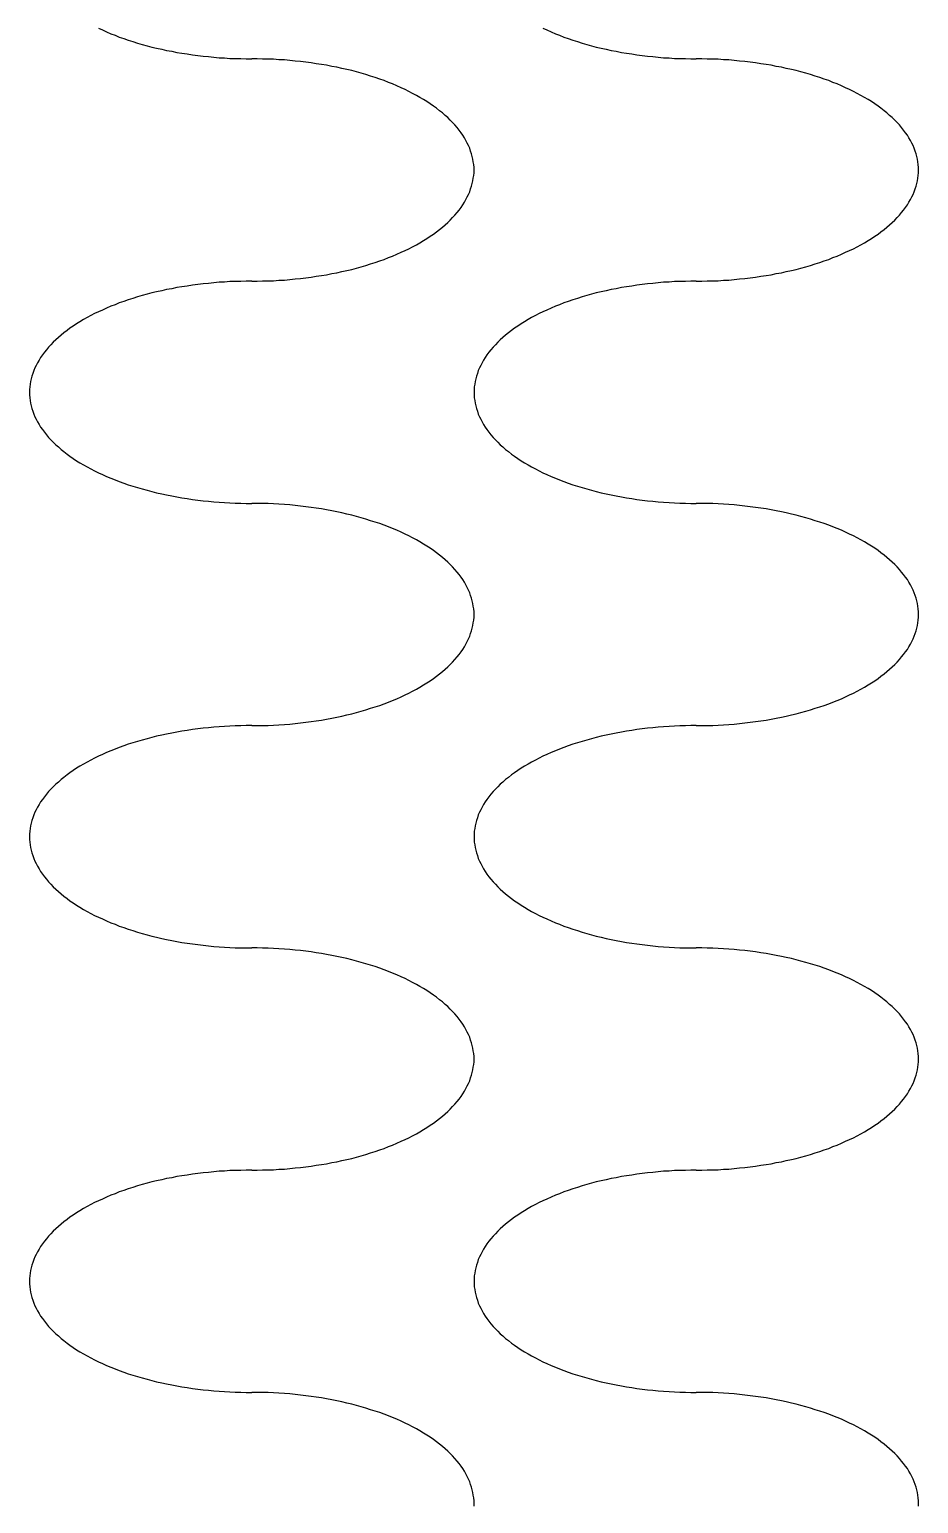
# Model space of a CAD drawing. Extents: x 0 to 40, y 0 to 70.
# Drawn here: x 29.6 to 30, y 51.25 to 51.913 of the extents above; entities that cross this region are included whole.
import ezdxf

# ---------------------------------------------------------------- set-up
doc = ezdxf.new("R2010")
doc.units = 0
doc.layers.add('AL_FOIL', color=2, linetype='CONTINUOUS')

msp = doc.modelspace()

# ---------------------------------------------------------------- linework, layer by layer
at = {"layer": 'AL_FOIL'}
for points in [[(29.631, 51.9138, 0), (29.6328, 51.913, 0), (29.6347, 51.9121, 0), (29.6366, 51.9113, 0), (29.6385, 51.9106, 0), (29.6404, 51.9098, 0), (29.6424, 51.9091, 0), (29.6444, 51.9084, 0), (29.6465, 51.9078, 0), (29.6486, 51.9071, 0), (29.6507, 51.9065, 0), (29.6529, 51.9059, 0), (29.655, 51.9053, 0), (29.6572, 51.9048, 0), (29.6595, 51.9043, 0), (29.6617, 51.9038, 0), (29.664, 51.9034, 0), (29.6663, 51.9029, 0), (29.6686, 51.9025, 0), (29.671, 51.9022, 0), (29.6733, 51.9018, 0), (29.6757, 51.9015, 0), (29.6781, 51.9012, 0), (29.6805, 51.901, 0), (29.6829, 51.9007, 0), (29.6853, 51.9005, 0), (29.6878, 51.9004, 0), (29.6902, 51.9002, 0), (29.6926, 51.9001, 0), (29.6951, 51.9001, 0), (29.6975, 51.9, 0), (29.7, 51.9, 0)], [(29.831, 51.9138, 0), (29.8328, 51.913, 0), (29.8347, 51.9121, 0), (29.8366, 51.9113, 0), (29.8385, 51.9106, 0), (29.8404, 51.9098, 0), (29.8424, 51.9091, 0), (29.8444, 51.9084, 0), (29.8465, 51.9078, 0), (29.8486, 51.9071, 0), (29.8507, 51.9065, 0), (29.8529, 51.9059, 0), (29.855, 51.9053, 0), (29.8572, 51.9048, 0), (29.8595, 51.9043, 0), (29.8617, 51.9038, 0), (29.864, 51.9034, 0), (29.8663, 51.9029, 0), (29.8686, 51.9025, 0), (29.871, 51.9022, 0), (29.8733, 51.9018, 0), (29.8757, 51.9015, 0), (29.8781, 51.9012, 0), (29.8805, 51.901, 0), (29.8829, 51.9007, 0), (29.8853, 51.9005, 0), (29.8878, 51.9004, 0), (29.8902, 51.9002, 0), (29.8926, 51.9001, 0), (29.8951, 51.9001, 0), (29.8975, 51.9, 0), (29.9, 51.9, 0)], [(29.7, 51.8, 0), (29.7025, 51.8, 0), (29.7049, 51.8001, 0), (29.7074, 51.8001, 0), (29.7098, 51.8002, 0), (29.7122, 51.8004, 0), (29.7147, 51.8005, 0), (29.7171, 51.8007, 0), (29.7195, 51.801, 0), (29.7219, 51.8012, 0), (29.7243, 51.8015, 0), (29.7267, 51.8018, 0), (29.729, 51.8022, 0), (29.7314, 51.8025, 0), (29.7337, 51.8029, 0), (29.736, 51.8034, 0), (29.7383, 51.8038, 0), (29.7405, 51.8043, 0), (29.7428, 51.8048, 0), (29.745, 51.8053, 0), (29.7471, 51.8059, 0), (29.7493, 51.8065, 0), (29.7514, 51.8071, 0), (29.7535, 51.8078, 0), (29.7556, 51.8084, 0), (29.7576, 51.8091, 0), (29.7596, 51.8098, 0), (29.7615, 51.8106, 0), (29.7634, 51.8113, 0), (29.7653, 51.8121, 0), (29.7672, 51.813, 0), (29.769, 51.8138, 0), (29.7707, 51.8146, 0), (29.7724, 51.8155, 0), (29.7741, 51.8164, 0), (29.7757, 51.8173, 0), (29.7773, 51.8183, 0), (29.7788, 51.8192, 0), (29.7803, 51.8202, 0), (29.7818, 51.8212, 0), (29.7831, 51.8222, 0), (29.7845, 51.8233, 0), (29.7858, 51.8243, 0), (29.787, 51.8254, 0), (29.7882, 51.8264, 0), (29.7893, 51.8275, 0), (29.7904, 51.8286, 0), (29.7914, 51.8297, 0), (29.7924, 51.8309, 0), (29.7933, 51.832, 0), (29.7942, 51.8332, 0), (29.795, 51.8343, 0), (29.7957, 51.8355, 0), (29.7964, 51.8367, 0), (29.797, 51.8379, 0), (29.7976, 51.839, 0), (29.7981, 51.8402, 0), (29.7985, 51.8415, 0), (29.7989, 51.8427, 0), (29.7992, 51.8439, 0), (29.7995, 51.8451, 0), (29.7997, 51.8463, 0), (29.7999, 51.8475, 0), (29.8, 51.8488, 0), (29.8, 51.85, 0), (29.8, 51.8512, 0), (29.7999, 51.8525, 0), (29.7997, 51.8537, 0), (29.7995, 51.8549, 0), (29.7992, 51.8561, 0), (29.7989, 51.8573, 0), (29.7985, 51.8585, 0), (29.7981, 51.8598, 0), (29.7976, 51.861, 0), (29.797, 51.8621, 0), (29.7964, 51.8633, 0), (29.7957, 51.8645, 0), (29.795, 51.8657, 0), (29.7942, 51.8668, 0), (29.7933, 51.868, 0), (29.7924, 51.8691, 0), (29.7914, 51.8703, 0), (29.7904, 51.8714, 0), (29.7893, 51.8725, 0), (29.7882, 51.8736, 0), (29.787, 51.8746, 0), (29.7858, 51.8757, 0), (29.7845, 51.8767, 0), (29.7831, 51.8778, 0), (29.7818, 51.8788, 0), (29.7803, 51.8798, 0), (29.7788, 51.8808, 0), (29.7773, 51.8817, 0), (29.7757, 51.8827, 0), (29.7741, 51.8836, 0), (29.7724, 51.8845, 0), (29.7707, 51.8854, 0), (29.769, 51.8862, 0), (29.7672, 51.887, 0), (29.7653, 51.8879, 0), (29.7634, 51.8887, 0), (29.7615, 51.8894, 0), (29.7596, 51.8902, 0), (29.7576, 51.8909, 0), (29.7556, 51.8916, 0), (29.7535, 51.8922, 0), (29.7514, 51.8929, 0), (29.7493, 51.8935, 0), (29.7471, 51.8941, 0), (29.745, 51.8947, 0), (29.7428, 51.8952, 0), (29.7405, 51.8957, 0), (29.7383, 51.8962, 0), (29.736, 51.8966, 0), (29.7337, 51.8971, 0), (29.7314, 51.8975, 0), (29.729, 51.8978, 0), (29.7267, 51.8982, 0), (29.7243, 51.8985, 0), (29.7219, 51.8988, 0), (29.7195, 51.899, 0), (29.7171, 51.8993, 0), (29.7147, 51.8995, 0), (29.7122, 51.8996, 0), (29.7098, 51.8998, 0), (29.7074, 51.8999, 0), (29.7049, 51.8999, 0), (29.7025, 51.9, 0), (29.7, 51.9, 0)], [(29.9, 51.8, 0), (29.9025, 51.8, 0), (29.9049, 51.8001, 0), (29.9074, 51.8001, 0), (29.9098, 51.8002, 0), (29.9122, 51.8004, 0), (29.9147, 51.8005, 0), (29.9171, 51.8007, 0), (29.9195, 51.801, 0), (29.9219, 51.8012, 0), (29.9243, 51.8015, 0), (29.9267, 51.8018, 0), (29.929, 51.8022, 0), (29.9314, 51.8025, 0), (29.9337, 51.8029, 0), (29.936, 51.8034, 0), (29.9383, 51.8038, 0), (29.9405, 51.8043, 0), (29.9428, 51.8048, 0), (29.945, 51.8053, 0), (29.9471, 51.8059, 0), (29.9493, 51.8065, 0), (29.9514, 51.8071, 0), (29.9535, 51.8078, 0), (29.9556, 51.8084, 0), (29.9576, 51.8091, 0), (29.9596, 51.8098, 0), (29.9615, 51.8106, 0), (29.9634, 51.8113, 0), (29.9653, 51.8121, 0), (29.9672, 51.813, 0), (29.969, 51.8138, 0), (29.9707, 51.8146, 0), (29.9724, 51.8155, 0), (29.9741, 51.8164, 0), (29.9757, 51.8173, 0), (29.9773, 51.8183, 0), (29.9788, 51.8192, 0), (29.9803, 51.8202, 0), (29.9818, 51.8212, 0), (29.9831, 51.8222, 0), (29.9845, 51.8233, 0), (29.9858, 51.8243, 0), (29.987, 51.8254, 0), (29.9882, 51.8264, 0), (29.9893, 51.8275, 0), (29.9904, 51.8286, 0), (29.9914, 51.8297, 0), (29.9924, 51.8309, 0), (29.9933, 51.832, 0), (29.9942, 51.8332, 0), (29.995, 51.8343, 0), (29.9957, 51.8355, 0), (29.9964, 51.8367, 0), (29.997, 51.8379, 0), (29.9976, 51.839, 0), (29.9981, 51.8402, 0), (29.9985, 51.8415, 0), (29.9989, 51.8427, 0), (29.9992, 51.8439, 0), (29.9995, 51.8451, 0), (29.9997, 51.8463, 0), (29.9999, 51.8475, 0), (30, 51.8488, 0), (30, 51.85, 0), (30, 51.8512, 0), (29.9999, 51.8525, 0), (29.9997, 51.8537, 0), (29.9995, 51.8549, 0), (29.9992, 51.8561, 0), (29.9989, 51.8573, 0), (29.9985, 51.8585, 0), (29.9981, 51.8598, 0), (29.9976, 51.861, 0), (29.997, 51.8621, 0), (29.9964, 51.8633, 0), (29.9957, 51.8645, 0), (29.995, 51.8657, 0), (29.9942, 51.8668, 0), (29.9933, 51.868, 0), (29.9924, 51.8691, 0), (29.9914, 51.8703, 0), (29.9904, 51.8714, 0), (29.9893, 51.8725, 0), (29.9882, 51.8736, 0), (29.987, 51.8746, 0), (29.9858, 51.8757, 0), (29.9845, 51.8767, 0), (29.9831, 51.8778, 0), (29.9818, 51.8788, 0), (29.9803, 51.8798, 0), (29.9788, 51.8808, 0), (29.9773, 51.8817, 0), (29.9757, 51.8827, 0), (29.9741, 51.8836, 0), (29.9724, 51.8845, 0), (29.9707, 51.8854, 0), (29.969, 51.8862, 0), (29.9672, 51.887, 0), (29.9653, 51.8879, 0), (29.9634, 51.8887, 0), (29.9615, 51.8894, 0), (29.9596, 51.8902, 0), (29.9576, 51.8909, 0), (29.9556, 51.8916, 0), (29.9535, 51.8922, 0), (29.9514, 51.8929, 0), (29.9493, 51.8935, 0), (29.9471, 51.8941, 0), (29.945, 51.8947, 0), (29.9428, 51.8952, 0), (29.9405, 51.8957, 0), (29.9383, 51.8962, 0), (29.936, 51.8966, 0), (29.9337, 51.8971, 0), (29.9314, 51.8975, 0), (29.929, 51.8978, 0), (29.9267, 51.8982, 0), (29.9243, 51.8985, 0), (29.9219, 51.8988, 0), (29.9195, 51.899, 0), (29.9171, 51.8993, 0), (29.9147, 51.8995, 0), (29.9122, 51.8996, 0), (29.9098, 51.8998, 0), (29.9074, 51.8999, 0), (29.9049, 51.8999, 0), (29.9025, 51.9, 0), (29.9, 51.9, 0)], [(29.7, 51.8, 0), (29.6975, 51.8, 0), (29.6951, 51.7999, 0), (29.6926, 51.7999, 0), (29.6902, 51.7998, 0), (29.6878, 51.7996, 0), (29.6853, 51.7995, 0), (29.6829, 51.7993, 0), (29.6805, 51.799, 0), (29.6781, 51.7988, 0), (29.6757, 51.7985, 0), (29.6733, 51.7982, 0), (29.671, 51.7978, 0), (29.6686, 51.7975, 0), (29.6663, 51.7971, 0), (29.664, 51.7966, 0), (29.6617, 51.7962, 0), (29.6595, 51.7957, 0), (29.6572, 51.7952, 0), (29.655, 51.7947, 0), (29.6529, 51.7941, 0), (29.6507, 51.7935, 0), (29.6486, 51.7929, 0), (29.6465, 51.7922, 0), (29.6444, 51.7916, 0), (29.6424, 51.7909, 0), (29.6404, 51.7902, 0), (29.6385, 51.7894, 0), (29.6366, 51.7887, 0), (29.6347, 51.7879, 0), (29.6328, 51.787, 0), (29.631, 51.7862, 0), (29.6293, 51.7854, 0), (29.6276, 51.7845, 0), (29.6259, 51.7836, 0), (29.6243, 51.7827, 0), (29.6227, 51.7817, 0), (29.6212, 51.7808, 0), (29.6197, 51.7798, 0), (29.6182, 51.7788, 0), (29.6169, 51.7778, 0), (29.6155, 51.7767, 0), (29.6142, 51.7757, 0), (29.613, 51.7746, 0), (29.6118, 51.7736, 0), (29.6107, 51.7725, 0), (29.6096, 51.7714, 0), (29.6086, 51.7703, 0), (29.6076, 51.7691, 0), (29.6067, 51.768, 0), (29.6058, 51.7668, 0), (29.605, 51.7657, 0), (29.6043, 51.7645, 0), (29.6036, 51.7633, 0), (29.603, 51.7621, 0), (29.6024, 51.761, 0), (29.6019, 51.7598, 0), (29.6015, 51.7585, 0), (29.6011, 51.7573, 0), (29.6008, 51.7561, 0), (29.6005, 51.7549, 0), (29.6003, 51.7537, 0), (29.6001, 51.7525, 0), (29.6, 51.7512, 0), (29.6, 51.75, 0), (29.6, 51.7488, 0), (29.6001, 51.7475, 0), (29.6003, 51.7463, 0), (29.6005, 51.7451, 0), (29.6008, 51.7439, 0), (29.6011, 51.7427, 0), (29.6015, 51.7415, 0), (29.6019, 51.7402, 0), (29.6024, 51.739, 0), (29.603, 51.7379, 0), (29.6036, 51.7367, 0), (29.6043, 51.7355, 0), (29.605, 51.7343, 0), (29.6058, 51.7332, 0), (29.6067, 51.732, 0), (29.6076, 51.7309, 0), (29.6086, 51.7297, 0), (29.6096, 51.7286, 0), (29.6107, 51.7275, 0), (29.6118, 51.7264, 0), (29.613, 51.7254, 0), (29.6142, 51.7243, 0), (29.6155, 51.7233, 0), (29.6169, 51.7222, 0), (29.6182, 51.7212, 0), (29.6197, 51.7202, 0), (29.6212, 51.7192, 0), (29.6227, 51.7183, 0), (29.6243, 51.7173, 0), (29.6259, 51.7164, 0), (29.6276, 51.7155, 0), (29.6293, 51.7146, 0), (29.631, 51.7138, 0), (29.6328, 51.713, 0), (29.6347, 51.7121, 0), (29.6366, 51.7113, 0), (29.6385, 51.7106, 0), (29.6404, 51.7098, 0), (29.6424, 51.7091, 0), (29.6444, 51.7084, 0), (29.6465, 51.7078, 0), (29.6486, 51.7071, 0), (29.6507, 51.7065, 0), (29.6529, 51.7059, 0), (29.655, 51.7053, 0), (29.6572, 51.7048, 0), (29.6595, 51.7043, 0), (29.6617, 51.7038, 0), (29.664, 51.7034, 0), (29.6663, 51.7029, 0), (29.6686, 51.7025, 0), (29.671, 51.7022, 0), (29.6733, 51.7018, 0), (29.6757, 51.7015, 0), (29.6781, 51.7012, 0), (29.6805, 51.701, 0), (29.6829, 51.7007, 0), (29.6853, 51.7005, 0), (29.6878, 51.7004, 0), (29.6902, 51.7002, 0), (29.6926, 51.7001, 0), (29.6951, 51.7001, 0), (29.6975, 51.7, 0), (29.7, 51.7, 0)], [(29.9, 51.8, 0), (29.8975, 51.8, 0), (29.8951, 51.7999, 0), (29.8926, 51.7999, 0), (29.8902, 51.7998, 0), (29.8878, 51.7996, 0), (29.8853, 51.7995, 0), (29.8829, 51.7993, 0), (29.8805, 51.799, 0), (29.8781, 51.7988, 0), (29.8757, 51.7985, 0), (29.8733, 51.7982, 0), (29.871, 51.7978, 0), (29.8686, 51.7975, 0), (29.8663, 51.7971, 0), (29.864, 51.7966, 0), (29.8617, 51.7962, 0), (29.8595, 51.7957, 0), (29.8572, 51.7952, 0), (29.855, 51.7947, 0), (29.8529, 51.7941, 0), (29.8507, 51.7935, 0), (29.8486, 51.7929, 0), (29.8465, 51.7922, 0), (29.8444, 51.7916, 0), (29.8424, 51.7909, 0), (29.8404, 51.7902, 0), (29.8385, 51.7894, 0), (29.8366, 51.7887, 0), (29.8347, 51.7879, 0), (29.8328, 51.787, 0), (29.831, 51.7862, 0), (29.8293, 51.7854, 0), (29.8276, 51.7845, 0), (29.8259, 51.7836, 0), (29.8243, 51.7827, 0), (29.8227, 51.7817, 0), (29.8212, 51.7808, 0), (29.8197, 51.7798, 0), (29.8182, 51.7788, 0), (29.8169, 51.7778, 0), (29.8155, 51.7767, 0), (29.8142, 51.7757, 0), (29.813, 51.7746, 0), (29.8118, 51.7736, 0), (29.8107, 51.7725, 0), (29.8096, 51.7714, 0), (29.8086, 51.7703, 0), (29.8076, 51.7691, 0), (29.8067, 51.768, 0), (29.8058, 51.7668, 0), (29.805, 51.7657, 0), (29.8043, 51.7645, 0), (29.8036, 51.7633, 0), (29.803, 51.7621, 0), (29.8024, 51.761, 0), (29.8019, 51.7598, 0), (29.8015, 51.7585, 0), (29.8011, 51.7573, 0), (29.8008, 51.7561, 0), (29.8005, 51.7549, 0), (29.8003, 51.7537, 0), (29.8001, 51.7525, 0), (29.8, 51.7512, 0), (29.8, 51.75, 0), (29.8, 51.7488, 0), (29.8001, 51.7475, 0), (29.8003, 51.7463, 0), (29.8005, 51.7451, 0), (29.8008, 51.7439, 0), (29.8011, 51.7427, 0), (29.8015, 51.7415, 0), (29.8019, 51.7402, 0), (29.8024, 51.739, 0), (29.803, 51.7379, 0), (29.8036, 51.7367, 0), (29.8043, 51.7355, 0), (29.805, 51.7343, 0), (29.8058, 51.7332, 0), (29.8067, 51.732, 0), (29.8076, 51.7309, 0), (29.8086, 51.7297, 0), (29.8096, 51.7286, 0), (29.8107, 51.7275, 0), (29.8118, 51.7264, 0), (29.813, 51.7254, 0), (29.8142, 51.7243, 0), (29.8155, 51.7233, 0), (29.8169, 51.7222, 0), (29.8182, 51.7212, 0), (29.8197, 51.7202, 0), (29.8212, 51.7192, 0), (29.8227, 51.7183, 0), (29.8243, 51.7173, 0), (29.8259, 51.7164, 0), (29.8276, 51.7155, 0), (29.8293, 51.7146, 0), (29.831, 51.7138, 0), (29.8328, 51.713, 0), (29.8347, 51.7121, 0), (29.8366, 51.7113, 0), (29.8385, 51.7106, 0), (29.8404, 51.7098, 0), (29.8424, 51.7091, 0), (29.8444, 51.7084, 0), (29.8465, 51.7078, 0), (29.8486, 51.7071, 0), (29.8507, 51.7065, 0), (29.8529, 51.7059, 0), (29.855, 51.7053, 0), (29.8572, 51.7048, 0), (29.8595, 51.7043, 0), (29.8617, 51.7038, 0), (29.864, 51.7034, 0), (29.8663, 51.7029, 0), (29.8686, 51.7025, 0), (29.871, 51.7022, 0), (29.8733, 51.7018, 0), (29.8757, 51.7015, 0), (29.8781, 51.7012, 0), (29.8805, 51.701, 0), (29.8829, 51.7007, 0), (29.8853, 51.7005, 0), (29.8878, 51.7004, 0), (29.8902, 51.7002, 0), (29.8926, 51.7001, 0), (29.8951, 51.7001, 0), (29.8975, 51.7, 0), (29.9, 51.7, 0)], [(29.7, 51.6, 0), (29.7025, 51.6, 0), (29.7049, 51.6001, 0), (29.7074, 51.6001, 0), (29.7098, 51.6002, 0), (29.7122, 51.6004, 0), (29.7147, 51.6005, 0), (29.7171, 51.6007, 0), (29.7195, 51.601, 0), (29.7219, 51.6012, 0), (29.7243, 51.6015, 0), (29.7267, 51.6018, 0), (29.729, 51.6022, 0), (29.7314, 51.6025, 0), (29.7337, 51.6029, 0), (29.736, 51.6034, 0), (29.7383, 51.6038, 0), (29.7405, 51.6043, 0), (29.7428, 51.6048, 0), (29.745, 51.6053, 0), (29.7471, 51.6059, 0), (29.7493, 51.6065, 0), (29.7514, 51.6071, 0), (29.7535, 51.6078, 0), (29.7556, 51.6084, 0), (29.7576, 51.6091, 0), (29.7596, 51.6098, 0), (29.7615, 51.6106, 0), (29.7634, 51.6113, 0), (29.7653, 51.6121, 0), (29.7672, 51.613, 0), (29.769, 51.6138, 0), (29.7707, 51.6146, 0), (29.7724, 51.6155, 0), (29.7741, 51.6164, 0), (29.7757, 51.6173, 0), (29.7773, 51.6183, 0), (29.7788, 51.6192, 0), (29.7803, 51.6202, 0), (29.7818, 51.6212, 0), (29.7831, 51.6222, 0), (29.7845, 51.6233, 0), (29.7858, 51.6243, 0), (29.787, 51.6254, 0), (29.7882, 51.6264, 0), (29.7893, 51.6275, 0), (29.7904, 51.6286, 0), (29.7914, 51.6297, 0), (29.7924, 51.6309, 0), (29.7933, 51.632, 0), (29.7942, 51.6332, 0), (29.795, 51.6343, 0), (29.7957, 51.6355, 0), (29.7964, 51.6367, 0), (29.797, 51.6379, 0), (29.7976, 51.639, 0), (29.7981, 51.6402, 0), (29.7985, 51.6415, 0), (29.7989, 51.6427, 0), (29.7992, 51.6439, 0), (29.7995, 51.6451, 0), (29.7997, 51.6463, 0), (29.7999, 51.6475, 0), (29.8, 51.6488, 0), (29.8, 51.65, 0), (29.8, 51.6512, 0), (29.7999, 51.6525, 0), (29.7997, 51.6537, 0), (29.7995, 51.6549, 0), (29.7992, 51.6561, 0), (29.7989, 51.6573, 0), (29.7985, 51.6585, 0), (29.7981, 51.6598, 0), (29.7976, 51.661, 0), (29.797, 51.6621, 0), (29.7964, 51.6633, 0), (29.7957, 51.6645, 0), (29.795, 51.6657, 0), (29.7942, 51.6668, 0), (29.7933, 51.668, 0), (29.7924, 51.6691, 0), (29.7914, 51.6703, 0), (29.7904, 51.6714, 0), (29.7893, 51.6725, 0), (29.7882, 51.6736, 0), (29.787, 51.6746, 0), (29.7858, 51.6757, 0), (29.7845, 51.6767, 0), (29.7831, 51.6778, 0), (29.7818, 51.6788, 0), (29.7803, 51.6798, 0), (29.7788, 51.6808, 0), (29.7773, 51.6817, 0), (29.7757, 51.6827, 0), (29.7741, 51.6836, 0), (29.7724, 51.6845, 0), (29.7707, 51.6854, 0), (29.769, 51.6862, 0), (29.7672, 51.687, 0), (29.7653, 51.6879, 0), (29.7634, 51.6887, 0), (29.7615, 51.6894, 0), (29.7596, 51.6902, 0), (29.7576, 51.6909, 0), (29.7556, 51.6916, 0), (29.7535, 51.6922, 0), (29.7514, 51.6929, 0), (29.7493, 51.6935, 0), (29.7471, 51.6941, 0), (29.745, 51.6947, 0), (29.7428, 51.6952, 0), (29.7405, 51.6957, 0), (29.7383, 51.6962, 0), (29.736, 51.6966, 0), (29.7337, 51.6971, 0), (29.7314, 51.6975, 0), (29.729, 51.6978, 0), (29.7267, 51.6982, 0), (29.7243, 51.6985, 0), (29.7219, 51.6988, 0), (29.7195, 51.699, 0), (29.7171, 51.6993, 0), (29.7147, 51.6995, 0), (29.7122, 51.6996, 0), (29.7098, 51.6998, 0), (29.7074, 51.6999, 0), (29.7049, 51.6999, 0), (29.7025, 51.7, 0), (29.7, 51.7, 0)], [(29.9, 51.6, 0), (29.9025, 51.6, 0), (29.9049, 51.6001, 0), (29.9074, 51.6001, 0), (29.9098, 51.6002, 0), (29.9122, 51.6004, 0), (29.9147, 51.6005, 0), (29.9171, 51.6007, 0), (29.9195, 51.601, 0), (29.9219, 51.6012, 0), (29.9243, 51.6015, 0), (29.9267, 51.6018, 0), (29.929, 51.6022, 0), (29.9314, 51.6025, 0), (29.9337, 51.6029, 0), (29.936, 51.6034, 0), (29.9383, 51.6038, 0), (29.9405, 51.6043, 0), (29.9428, 51.6048, 0), (29.945, 51.6053, 0), (29.9471, 51.6059, 0), (29.9493, 51.6065, 0), (29.9514, 51.6071, 0), (29.9535, 51.6078, 0), (29.9556, 51.6084, 0), (29.9576, 51.6091, 0), (29.9596, 51.6098, 0), (29.9615, 51.6106, 0), (29.9634, 51.6113, 0), (29.9653, 51.6121, 0), (29.9672, 51.613, 0), (29.969, 51.6138, 0), (29.9707, 51.6146, 0), (29.9724, 51.6155, 0), (29.9741, 51.6164, 0), (29.9757, 51.6173, 0), (29.9773, 51.6183, 0), (29.9788, 51.6192, 0), (29.9803, 51.6202, 0), (29.9818, 51.6212, 0), (29.9831, 51.6222, 0), (29.9845, 51.6233, 0), (29.9858, 51.6243, 0), (29.987, 51.6254, 0), (29.9882, 51.6264, 0), (29.9893, 51.6275, 0), (29.9904, 51.6286, 0), (29.9914, 51.6297, 0), (29.9924, 51.6309, 0), (29.9933, 51.632, 0), (29.9942, 51.6332, 0), (29.995, 51.6343, 0), (29.9957, 51.6355, 0), (29.9964, 51.6367, 0), (29.997, 51.6379, 0), (29.9976, 51.639, 0), (29.9981, 51.6402, 0), (29.9985, 51.6415, 0), (29.9989, 51.6427, 0), (29.9992, 51.6439, 0), (29.9995, 51.6451, 0), (29.9997, 51.6463, 0), (29.9999, 51.6475, 0), (30, 51.6488, 0), (30, 51.65, 0), (30, 51.6512, 0), (29.9999, 51.6525, 0), (29.9997, 51.6537, 0), (29.9995, 51.6549, 0), (29.9992, 51.6561, 0), (29.9989, 51.6573, 0), (29.9985, 51.6585, 0), (29.9981, 51.6598, 0), (29.9976, 51.661, 0), (29.997, 51.6621, 0), (29.9964, 51.6633, 0), (29.9957, 51.6645, 0), (29.995, 51.6657, 0), (29.9942, 51.6668, 0), (29.9933, 51.668, 0), (29.9924, 51.6691, 0), (29.9914, 51.6703, 0), (29.9904, 51.6714, 0), (29.9893, 51.6725, 0), (29.9882, 51.6736, 0), (29.987, 51.6746, 0), (29.9858, 51.6757, 0), (29.9845, 51.6767, 0), (29.9831, 51.6778, 0), (29.9818, 51.6788, 0), (29.9803, 51.6798, 0), (29.9788, 51.6808, 0), (29.9773, 51.6817, 0), (29.9757, 51.6827, 0), (29.9741, 51.6836, 0), (29.9724, 51.6845, 0), (29.9707, 51.6854, 0), (29.969, 51.6862, 0), (29.9672, 51.687, 0), (29.9653, 51.6879, 0), (29.9634, 51.6887, 0), (29.9615, 51.6894, 0), (29.9596, 51.6902, 0), (29.9576, 51.6909, 0), (29.9556, 51.6916, 0), (29.9535, 51.6922, 0), (29.9514, 51.6929, 0), (29.9493, 51.6935, 0), (29.9471, 51.6941, 0), (29.945, 51.6947, 0), (29.9428, 51.6952, 0), (29.9405, 51.6957, 0), (29.9383, 51.6962, 0), (29.936, 51.6966, 0), (29.9337, 51.6971, 0), (29.9314, 51.6975, 0), (29.929, 51.6978, 0), (29.9267, 51.6982, 0), (29.9243, 51.6985, 0), (29.9219, 51.6988, 0), (29.9195, 51.699, 0), (29.9171, 51.6993, 0), (29.9147, 51.6995, 0), (29.9122, 51.6996, 0), (29.9098, 51.6998, 0), (29.9074, 51.6999, 0), (29.9049, 51.6999, 0), (29.9025, 51.7, 0), (29.9, 51.7, 0)], [(29.7, 51.6, 0), (29.6975, 51.6, 0), (29.6951, 51.5999, 0), (29.6926, 51.5999, 0), (29.6902, 51.5998, 0), (29.6878, 51.5996, 0), (29.6853, 51.5995, 0), (29.6829, 51.5993, 0), (29.6805, 51.599, 0), (29.6781, 51.5988, 0), (29.6757, 51.5985, 0), (29.6733, 51.5982, 0), (29.671, 51.5978, 0), (29.6686, 51.5975, 0), (29.6663, 51.5971, 0), (29.664, 51.5966, 0), (29.6617, 51.5962, 0), (29.6595, 51.5957, 0), (29.6572, 51.5952, 0), (29.655, 51.5947, 0), (29.6529, 51.5941, 0), (29.6507, 51.5935, 0), (29.6486, 51.5929, 0), (29.6465, 51.5922, 0), (29.6444, 51.5916, 0), (29.6424, 51.5909, 0), (29.6404, 51.5902, 0), (29.6385, 51.5894, 0), (29.6366, 51.5887, 0), (29.6347, 51.5879, 0), (29.6328, 51.587, 0), (29.631, 51.5862, 0), (29.6293, 51.5854, 0), (29.6276, 51.5845, 0), (29.6259, 51.5836, 0), (29.6243, 51.5827, 0), (29.6227, 51.5817, 0), (29.6212, 51.5808, 0), (29.6197, 51.5798, 0), (29.6182, 51.5788, 0), (29.6169, 51.5778, 0), (29.6155, 51.5767, 0), (29.6142, 51.5757, 0), (29.613, 51.5746, 0), (29.6118, 51.5736, 0), (29.6107, 51.5725, 0), (29.6096, 51.5714, 0), (29.6086, 51.5703, 0), (29.6076, 51.5691, 0), (29.6067, 51.568, 0), (29.6058, 51.5668, 0), (29.605, 51.5657, 0), (29.6043, 51.5645, 0), (29.6036, 51.5633, 0), (29.603, 51.5621, 0), (29.6024, 51.561, 0), (29.6019, 51.5598, 0), (29.6015, 51.5585, 0), (29.6011, 51.5573, 0), (29.6008, 51.5561, 0), (29.6005, 51.5549, 0), (29.6003, 51.5537, 0), (29.6001, 51.5525, 0), (29.6, 51.5512, 0), (29.6, 51.55, 0), (29.6, 51.5488, 0), (29.6001, 51.5475, 0), (29.6003, 51.5463, 0), (29.6005, 51.5451, 0), (29.6008, 51.5439, 0), (29.6011, 51.5427, 0), (29.6015, 51.5415, 0), (29.6019, 51.5402, 0), (29.6024, 51.539, 0), (29.603, 51.5379, 0), (29.6036, 51.5367, 0), (29.6043, 51.5355, 0), (29.605, 51.5343, 0), (29.6058, 51.5332, 0), (29.6067, 51.532, 0), (29.6076, 51.5309, 0), (29.6086, 51.5297, 0), (29.6096, 51.5286, 0), (29.6107, 51.5275, 0), (29.6118, 51.5264, 0), (29.613, 51.5254, 0), (29.6142, 51.5243, 0), (29.6155, 51.5233, 0), (29.6169, 51.5222, 0), (29.6182, 51.5212, 0), (29.6197, 51.5202, 0), (29.6212, 51.5192, 0), (29.6227, 51.5183, 0), (29.6243, 51.5173, 0), (29.6259, 51.5164, 0), (29.6276, 51.5155, 0), (29.6293, 51.5146, 0), (29.631, 51.5138, 0), (29.6328, 51.513, 0), (29.6347, 51.5121, 0), (29.6366, 51.5113, 0), (29.6385, 51.5106, 0), (29.6404, 51.5098, 0), (29.6424, 51.5091, 0), (29.6444, 51.5084, 0), (29.6465, 51.5078, 0), (29.6486, 51.5071, 0), (29.6507, 51.5065, 0), (29.6529, 51.5059, 0), (29.655, 51.5053, 0), (29.6572, 51.5048, 0), (29.6595, 51.5043, 0), (29.6617, 51.5038, 0), (29.664, 51.5034, 0), (29.6663, 51.5029, 0), (29.6686, 51.5025, 0), (29.671, 51.5022, 0), (29.6733, 51.5018, 0), (29.6757, 51.5015, 0), (29.6781, 51.5012, 0), (29.6805, 51.501, 0), (29.6829, 51.5007, 0), (29.6853, 51.5005, 0), (29.6878, 51.5004, 0), (29.6902, 51.5002, 0), (29.6926, 51.5001, 0), (29.6951, 51.5001, 0), (29.6975, 51.5, 0), (29.7, 51.5, 0)], [(29.9, 51.6, 0), (29.8975, 51.6, 0), (29.8951, 51.5999, 0), (29.8926, 51.5999, 0), (29.8902, 51.5998, 0), (29.8878, 51.5996, 0), (29.8853, 51.5995, 0), (29.8829, 51.5993, 0), (29.8805, 51.599, 0), (29.8781, 51.5988, 0), (29.8757, 51.5985, 0), (29.8733, 51.5982, 0), (29.871, 51.5978, 0), (29.8686, 51.5975, 0), (29.8663, 51.5971, 0), (29.864, 51.5966, 0), (29.8617, 51.5962, 0), (29.8595, 51.5957, 0), (29.8572, 51.5952, 0), (29.855, 51.5947, 0), (29.8529, 51.5941, 0), (29.8507, 51.5935, 0), (29.8486, 51.5929, 0), (29.8465, 51.5922, 0), (29.8444, 51.5916, 0), (29.8424, 51.5909, 0), (29.8404, 51.5902, 0), (29.8385, 51.5894, 0), (29.8366, 51.5887, 0), (29.8347, 51.5879, 0), (29.8328, 51.587, 0), (29.831, 51.5862, 0), (29.8293, 51.5854, 0), (29.8276, 51.5845, 0), (29.8259, 51.5836, 0), (29.8243, 51.5827, 0), (29.8227, 51.5817, 0), (29.8212, 51.5808, 0), (29.8197, 51.5798, 0), (29.8182, 51.5788, 0), (29.8169, 51.5778, 0), (29.8155, 51.5767, 0), (29.8142, 51.5757, 0), (29.813, 51.5746, 0), (29.8118, 51.5736, 0), (29.8107, 51.5725, 0), (29.8096, 51.5714, 0), (29.8086, 51.5703, 0), (29.8076, 51.5691, 0), (29.8067, 51.568, 0), (29.8058, 51.5668, 0), (29.805, 51.5657, 0), (29.8043, 51.5645, 0), (29.8036, 51.5633, 0), (29.803, 51.5621, 0), (29.8024, 51.561, 0), (29.8019, 51.5598, 0), (29.8015, 51.5585, 0), (29.8011, 51.5573, 0), (29.8008, 51.5561, 0), (29.8005, 51.5549, 0), (29.8003, 51.5537, 0), (29.8001, 51.5525, 0), (29.8, 51.5512, 0), (29.8, 51.55, 0), (29.8, 51.5488, 0), (29.8001, 51.5475, 0), (29.8003, 51.5463, 0), (29.8005, 51.5451, 0), (29.8008, 51.5439, 0), (29.8011, 51.5427, 0), (29.8015, 51.5415, 0), (29.8019, 51.5402, 0), (29.8024, 51.539, 0), (29.803, 51.5379, 0), (29.8036, 51.5367, 0), (29.8043, 51.5355, 0), (29.805, 51.5343, 0), (29.8058, 51.5332, 0), (29.8067, 51.532, 0), (29.8076, 51.5309, 0), (29.8086, 51.5297, 0), (29.8096, 51.5286, 0), (29.8107, 51.5275, 0), (29.8118, 51.5264, 0), (29.813, 51.5254, 0), (29.8142, 51.5243, 0), (29.8155, 51.5233, 0), (29.8169, 51.5222, 0), (29.8182, 51.5212, 0), (29.8197, 51.5202, 0), (29.8212, 51.5192, 0), (29.8227, 51.5183, 0), (29.8243, 51.5173, 0), (29.8259, 51.5164, 0), (29.8276, 51.5155, 0), (29.8293, 51.5146, 0), (29.831, 51.5138, 0), (29.8328, 51.513, 0), (29.8347, 51.5121, 0), (29.8366, 51.5113, 0), (29.8385, 51.5106, 0), (29.8404, 51.5098, 0), (29.8424, 51.5091, 0), (29.8444, 51.5084, 0), (29.8465, 51.5078, 0), (29.8486, 51.5071, 0), (29.8507, 51.5065, 0), (29.8529, 51.5059, 0), (29.855, 51.5053, 0), (29.8572, 51.5048, 0), (29.8595, 51.5043, 0), (29.8617, 51.5038, 0), (29.864, 51.5034, 0), (29.8663, 51.5029, 0), (29.8686, 51.5025, 0), (29.871, 51.5022, 0), (29.8733, 51.5018, 0), (29.8757, 51.5015, 0), (29.8781, 51.5012, 0), (29.8805, 51.501, 0), (29.8829, 51.5007, 0), (29.8853, 51.5005, 0), (29.8878, 51.5004, 0), (29.8902, 51.5002, 0), (29.8926, 51.5001, 0), (29.8951, 51.5001, 0), (29.8975, 51.5, 0), (29.9, 51.5, 0)], [(29.7, 51.4, 0), (29.7025, 51.4, 0), (29.7049, 51.4001, 0), (29.7074, 51.4001, 0), (29.7098, 51.4002, 0), (29.7122, 51.4004, 0), (29.7147, 51.4005, 0), (29.7171, 51.4007, 0), (29.7195, 51.401, 0), (29.7219, 51.4012, 0), (29.7243, 51.4015, 0), (29.7267, 51.4018, 0), (29.729, 51.4022, 0), (29.7314, 51.4025, 0), (29.7337, 51.4029, 0), (29.736, 51.4034, 0), (29.7383, 51.4038, 0), (29.7405, 51.4043, 0), (29.7428, 51.4048, 0), (29.745, 51.4053, 0), (29.7471, 51.4059, 0), (29.7493, 51.4065, 0), (29.7514, 51.4071, 0), (29.7535, 51.4078, 0), (29.7556, 51.4084, 0), (29.7576, 51.4091, 0), (29.7596, 51.4098, 0), (29.7615, 51.4106, 0), (29.7634, 51.4113, 0), (29.7653, 51.4121, 0), (29.7672, 51.413, 0), (29.769, 51.4138, 0), (29.7707, 51.4146, 0), (29.7724, 51.4155, 0), (29.7741, 51.4164, 0), (29.7757, 51.4173, 0), (29.7773, 51.4183, 0), (29.7788, 51.4192, 0), (29.7803, 51.4202, 0), (29.7818, 51.4212, 0), (29.7831, 51.4222, 0), (29.7845, 51.4233, 0), (29.7858, 51.4243, 0), (29.787, 51.4254, 0), (29.7882, 51.4264, 0), (29.7893, 51.4275, 0), (29.7904, 51.4286, 0), (29.7914, 51.4297, 0), (29.7924, 51.4309, 0), (29.7933, 51.432, 0), (29.7942, 51.4332, 0), (29.795, 51.4343, 0), (29.7957, 51.4355, 0), (29.7964, 51.4367, 0), (29.797, 51.4379, 0), (29.7976, 51.439, 0), (29.7981, 51.4402, 0), (29.7985, 51.4415, 0), (29.7989, 51.4427, 0), (29.7992, 51.4439, 0), (29.7995, 51.4451, 0), (29.7997, 51.4463, 0), (29.7999, 51.4475, 0), (29.8, 51.4488, 0), (29.8, 51.45, 0), (29.8, 51.4512, 0), (29.7999, 51.4525, 0), (29.7997, 51.4537, 0), (29.7995, 51.4549, 0), (29.7992, 51.4561, 0), (29.7989, 51.4573, 0), (29.7985, 51.4585, 0), (29.7981, 51.4598, 0), (29.7976, 51.461, 0), (29.797, 51.4621, 0), (29.7964, 51.4633, 0), (29.7957, 51.4645, 0), (29.795, 51.4657, 0), (29.7942, 51.4668, 0), (29.7933, 51.468, 0), (29.7924, 51.4691, 0), (29.7914, 51.4703, 0), (29.7904, 51.4714, 0), (29.7893, 51.4725, 0), (29.7882, 51.4736, 0), (29.787, 51.4746, 0), (29.7858, 51.4757, 0), (29.7845, 51.4767, 0), (29.7831, 51.4778, 0), (29.7818, 51.4788, 0), (29.7803, 51.4798, 0), (29.7788, 51.4808, 0), (29.7773, 51.4817, 0), (29.7757, 51.4827, 0), (29.7741, 51.4836, 0), (29.7724, 51.4845, 0), (29.7707, 51.4854, 0), (29.769, 51.4862, 0), (29.7672, 51.487, 0), (29.7653, 51.4879, 0), (29.7634, 51.4887, 0), (29.7615, 51.4894, 0), (29.7596, 51.4902, 0), (29.7576, 51.4909, 0), (29.7556, 51.4916, 0), (29.7535, 51.4922, 0), (29.7514, 51.4929, 0), (29.7493, 51.4935, 0), (29.7471, 51.4941, 0), (29.745, 51.4947, 0), (29.7428, 51.4952, 0), (29.7405, 51.4957, 0), (29.7383, 51.4962, 0), (29.736, 51.4966, 0), (29.7337, 51.4971, 0), (29.7314, 51.4975, 0), (29.729, 51.4978, 0), (29.7267, 51.4982, 0), (29.7243, 51.4985, 0), (29.7219, 51.4988, 0), (29.7195, 51.499, 0), (29.7171, 51.4993, 0), (29.7147, 51.4995, 0), (29.7122, 51.4996, 0), (29.7098, 51.4998, 0), (29.7074, 51.4999, 0), (29.7049, 51.4999, 0), (29.7025, 51.5, 0), (29.7, 51.5, 0)], [(29.9, 51.4, 0), (29.9025, 51.4, 0), (29.9049, 51.4001, 0), (29.9074, 51.4001, 0), (29.9098, 51.4002, 0), (29.9122, 51.4004, 0), (29.9147, 51.4005, 0), (29.9171, 51.4007, 0), (29.9195, 51.401, 0), (29.9219, 51.4012, 0), (29.9243, 51.4015, 0), (29.9267, 51.4018, 0), (29.929, 51.4022, 0), (29.9314, 51.4025, 0), (29.9337, 51.4029, 0), (29.936, 51.4034, 0), (29.9383, 51.4038, 0), (29.9405, 51.4043, 0), (29.9428, 51.4048, 0), (29.945, 51.4053, 0), (29.9471, 51.4059, 0), (29.9493, 51.4065, 0), (29.9514, 51.4071, 0), (29.9535, 51.4078, 0), (29.9556, 51.4084, 0), (29.9576, 51.4091, 0), (29.9596, 51.4098, 0), (29.9615, 51.4106, 0), (29.9634, 51.4113, 0), (29.9653, 51.4121, 0), (29.9672, 51.413, 0), (29.969, 51.4138, 0), (29.9707, 51.4146, 0), (29.9724, 51.4155, 0), (29.9741, 51.4164, 0), (29.9757, 51.4173, 0), (29.9773, 51.4183, 0), (29.9788, 51.4192, 0), (29.9803, 51.4202, 0), (29.9818, 51.4212, 0), (29.9831, 51.4222, 0), (29.9845, 51.4233, 0), (29.9858, 51.4243, 0), (29.987, 51.4254, 0), (29.9882, 51.4264, 0), (29.9893, 51.4275, 0), (29.9904, 51.4286, 0), (29.9914, 51.4297, 0), (29.9924, 51.4309, 0), (29.9933, 51.432, 0), (29.9942, 51.4332, 0), (29.995, 51.4343, 0), (29.9957, 51.4355, 0), (29.9964, 51.4367, 0), (29.997, 51.4379, 0), (29.9976, 51.439, 0), (29.9981, 51.4402, 0), (29.9985, 51.4415, 0), (29.9989, 51.4427, 0), (29.9992, 51.4439, 0), (29.9995, 51.4451, 0), (29.9997, 51.4463, 0), (29.9999, 51.4475, 0), (30, 51.4488, 0), (30, 51.45, 0), (30, 51.4512, 0), (29.9999, 51.4525, 0), (29.9997, 51.4537, 0), (29.9995, 51.4549, 0), (29.9992, 51.4561, 0), (29.9989, 51.4573, 0), (29.9985, 51.4585, 0), (29.9981, 51.4598, 0), (29.9976, 51.461, 0), (29.997, 51.4621, 0), (29.9964, 51.4633, 0), (29.9957, 51.4645, 0), (29.995, 51.4657, 0), (29.9942, 51.4668, 0), (29.9933, 51.468, 0), (29.9924, 51.4691, 0), (29.9914, 51.4703, 0), (29.9904, 51.4714, 0), (29.9893, 51.4725, 0), (29.9882, 51.4736, 0), (29.987, 51.4746, 0), (29.9858, 51.4757, 0), (29.9845, 51.4767, 0), (29.9831, 51.4778, 0), (29.9818, 51.4788, 0), (29.9803, 51.4798, 0), (29.9788, 51.4808, 0), (29.9773, 51.4817, 0), (29.9757, 51.4827, 0), (29.9741, 51.4836, 0), (29.9724, 51.4845, 0), (29.9707, 51.4854, 0), (29.969, 51.4862, 0), (29.9672, 51.487, 0), (29.9653, 51.4879, 0), (29.9634, 51.4887, 0), (29.9615, 51.4894, 0), (29.9596, 51.4902, 0), (29.9576, 51.4909, 0), (29.9556, 51.4916, 0), (29.9535, 51.4922, 0), (29.9514, 51.4929, 0), (29.9493, 51.4935, 0), (29.9471, 51.4941, 0), (29.945, 51.4947, 0), (29.9428, 51.4952, 0), (29.9405, 51.4957, 0), (29.9383, 51.4962, 0), (29.936, 51.4966, 0), (29.9337, 51.4971, 0), (29.9314, 51.4975, 0), (29.929, 51.4978, 0), (29.9267, 51.4982, 0), (29.9243, 51.4985, 0), (29.9219, 51.4988, 0), (29.9195, 51.499, 0), (29.9171, 51.4993, 0), (29.9147, 51.4995, 0), (29.9122, 51.4996, 0), (29.9098, 51.4998, 0), (29.9074, 51.4999, 0), (29.9049, 51.4999, 0), (29.9025, 51.5, 0), (29.9, 51.5, 0)], [(29.7, 51.4, 0), (29.6975, 51.4, 0), (29.6951, 51.3999, 0), (29.6926, 51.3999, 0), (29.6902, 51.3998, 0), (29.6878, 51.3996, 0), (29.6853, 51.3995, 0), (29.6829, 51.3993, 0), (29.6805, 51.399, 0), (29.6781, 51.3988, 0), (29.6757, 51.3985, 0), (29.6733, 51.3982, 0), (29.671, 51.3978, 0), (29.6686, 51.3975, 0), (29.6663, 51.3971, 0), (29.664, 51.3966, 0), (29.6617, 51.3962, 0), (29.6595, 51.3957, 0), (29.6572, 51.3952, 0), (29.655, 51.3947, 0), (29.6529, 51.3941, 0), (29.6507, 51.3935, 0), (29.6486, 51.3929, 0), (29.6465, 51.3922, 0), (29.6444, 51.3916, 0), (29.6424, 51.3909, 0), (29.6404, 51.3902, 0), (29.6385, 51.3894, 0), (29.6366, 51.3887, 0), (29.6347, 51.3879, 0), (29.6328, 51.387, 0), (29.631, 51.3862, 0), (29.6293, 51.3854, 0), (29.6276, 51.3845, 0), (29.6259, 51.3836, 0), (29.6243, 51.3827, 0), (29.6227, 51.3817, 0), (29.6212, 51.3808, 0), (29.6197, 51.3798, 0), (29.6182, 51.3788, 0), (29.6169, 51.3778, 0), (29.6155, 51.3767, 0), (29.6142, 51.3757, 0), (29.613, 51.3746, 0), (29.6118, 51.3736, 0), (29.6107, 51.3725, 0), (29.6096, 51.3714, 0), (29.6086, 51.3703, 0), (29.6076, 51.3691, 0), (29.6067, 51.368, 0), (29.6058, 51.3668, 0), (29.605, 51.3657, 0), (29.6043, 51.3645, 0), (29.6036, 51.3633, 0), (29.603, 51.3621, 0), (29.6024, 51.361, 0), (29.6019, 51.3598, 0), (29.6015, 51.3585, 0), (29.6011, 51.3573, 0), (29.6008, 51.3561, 0), (29.6005, 51.3549, 0), (29.6003, 51.3537, 0), (29.6001, 51.3525, 0), (29.6, 51.3512, 0), (29.6, 51.35, 0), (29.6, 51.3488, 0), (29.6001, 51.3475, 0), (29.6003, 51.3463, 0), (29.6005, 51.3451, 0), (29.6008, 51.3439, 0), (29.6011, 51.3427, 0), (29.6015, 51.3415, 0), (29.6019, 51.3402, 0), (29.6024, 51.339, 0), (29.603, 51.3379, 0), (29.6036, 51.3367, 0), (29.6043, 51.3355, 0), (29.605, 51.3343, 0), (29.6058, 51.3332, 0), (29.6067, 51.332, 0), (29.6076, 51.3309, 0), (29.6086, 51.3297, 0), (29.6096, 51.3286, 0), (29.6107, 51.3275, 0), (29.6118, 51.3264, 0), (29.613, 51.3254, 0), (29.6142, 51.3243, 0), (29.6155, 51.3233, 0), (29.6169, 51.3222, 0), (29.6182, 51.3212, 0), (29.6197, 51.3202, 0), (29.6212, 51.3192, 0), (29.6227, 51.3183, 0), (29.6243, 51.3173, 0), (29.6259, 51.3164, 0), (29.6276, 51.3155, 0), (29.6293, 51.3146, 0), (29.631, 51.3138, 0), (29.6328, 51.313, 0), (29.6347, 51.3121, 0), (29.6366, 51.3113, 0), (29.6385, 51.3106, 0), (29.6404, 51.3098, 0), (29.6424, 51.3091, 0), (29.6444, 51.3084, 0), (29.6465, 51.3078, 0), (29.6486, 51.3071, 0), (29.6507, 51.3065, 0), (29.6529, 51.3059, 0), (29.655, 51.3053, 0), (29.6572, 51.3048, 0), (29.6595, 51.3043, 0), (29.6617, 51.3038, 0), (29.664, 51.3034, 0), (29.6663, 51.3029, 0), (29.6686, 51.3025, 0), (29.671, 51.3022, 0), (29.6733, 51.3018, 0), (29.6757, 51.3015, 0), (29.6781, 51.3012, 0), (29.6805, 51.301, 0), (29.6829, 51.3007, 0), (29.6853, 51.3005, 0), (29.6878, 51.3004, 0), (29.6902, 51.3002, 0), (29.6926, 51.3001, 0), (29.6951, 51.3001, 0), (29.6975, 51.3, 0), (29.7, 51.3, 0)], [(29.9, 51.4, 0), (29.8975, 51.4, 0), (29.8951, 51.3999, 0), (29.8926, 51.3999, 0), (29.8902, 51.3998, 0), (29.8878, 51.3996, 0), (29.8853, 51.3995, 0), (29.8829, 51.3993, 0), (29.8805, 51.399, 0), (29.8781, 51.3988, 0), (29.8757, 51.3985, 0), (29.8733, 51.3982, 0), (29.871, 51.3978, 0), (29.8686, 51.3975, 0), (29.8663, 51.3971, 0), (29.864, 51.3966, 0), (29.8617, 51.3962, 0), (29.8595, 51.3957, 0), (29.8572, 51.3952, 0), (29.855, 51.3947, 0), (29.8529, 51.3941, 0), (29.8507, 51.3935, 0), (29.8486, 51.3929, 0), (29.8465, 51.3922, 0), (29.8444, 51.3916, 0), (29.8424, 51.3909, 0), (29.8404, 51.3902, 0), (29.8385, 51.3894, 0), (29.8366, 51.3887, 0), (29.8347, 51.3879, 0), (29.8328, 51.387, 0), (29.831, 51.3862, 0), (29.8293, 51.3854, 0), (29.8276, 51.3845, 0), (29.8259, 51.3836, 0), (29.8243, 51.3827, 0), (29.8227, 51.3817, 0), (29.8212, 51.3808, 0), (29.8197, 51.3798, 0), (29.8182, 51.3788, 0), (29.8169, 51.3778, 0), (29.8155, 51.3767, 0), (29.8142, 51.3757, 0), (29.813, 51.3746, 0), (29.8118, 51.3736, 0), (29.8107, 51.3725, 0), (29.8096, 51.3714, 0), (29.8086, 51.3703, 0), (29.8076, 51.3691, 0), (29.8067, 51.368, 0), (29.8058, 51.3668, 0), (29.805, 51.3657, 0), (29.8043, 51.3645, 0), (29.8036, 51.3633, 0), (29.803, 51.3621, 0), (29.8024, 51.361, 0), (29.8019, 51.3598, 0), (29.8015, 51.3585, 0), (29.8011, 51.3573, 0), (29.8008, 51.3561, 0), (29.8005, 51.3549, 0), (29.8003, 51.3537, 0), (29.8001, 51.3525, 0), (29.8, 51.3512, 0), (29.8, 51.35, 0), (29.8, 51.3488, 0), (29.8001, 51.3475, 0), (29.8003, 51.3463, 0), (29.8005, 51.3451, 0), (29.8008, 51.3439, 0), (29.8011, 51.3427, 0), (29.8015, 51.3415, 0), (29.8019, 51.3402, 0), (29.8024, 51.339, 0), (29.803, 51.3379, 0), (29.8036, 51.3367, 0), (29.8043, 51.3355, 0), (29.805, 51.3343, 0), (29.8058, 51.3332, 0), (29.8067, 51.332, 0), (29.8076, 51.3309, 0), (29.8086, 51.3297, 0), (29.8096, 51.3286, 0), (29.8107, 51.3275, 0), (29.8118, 51.3264, 0), (29.813, 51.3254, 0), (29.8142, 51.3243, 0), (29.8155, 51.3233, 0), (29.8169, 51.3222, 0), (29.8182, 51.3212, 0), (29.8197, 51.3202, 0), (29.8212, 51.3192, 0), (29.8227, 51.3183, 0), (29.8243, 51.3173, 0), (29.8259, 51.3164, 0), (29.8276, 51.3155, 0), (29.8293, 51.3146, 0), (29.831, 51.3138, 0), (29.8328, 51.313, 0), (29.8347, 51.3121, 0), (29.8366, 51.3113, 0), (29.8385, 51.3106, 0), (29.8404, 51.3098, 0), (29.8424, 51.3091, 0), (29.8444, 51.3084, 0), (29.8465, 51.3078, 0), (29.8486, 51.3071, 0), (29.8507, 51.3065, 0), (29.8529, 51.3059, 0), (29.855, 51.3053, 0), (29.8572, 51.3048, 0), (29.8595, 51.3043, 0), (29.8617, 51.3038, 0), (29.864, 51.3034, 0), (29.8663, 51.3029, 0), (29.8686, 51.3025, 0), (29.871, 51.3022, 0), (29.8733, 51.3018, 0), (29.8757, 51.3015, 0), (29.8781, 51.3012, 0), (29.8805, 51.301, 0), (29.8829, 51.3007, 0), (29.8853, 51.3005, 0), (29.8878, 51.3004, 0), (29.8902, 51.3002, 0), (29.8926, 51.3001, 0), (29.8951, 51.3001, 0), (29.8975, 51.3, 0), (29.9, 51.3, 0)], [(29.8, 51.2488, 0), (29.8, 51.25, 0), (29.8, 51.2512, 0), (29.7999, 51.2525, 0), (29.7997, 51.2537, 0), (29.7995, 51.2549, 0), (29.7992, 51.2561, 0), (29.7989, 51.2573, 0), (29.7985, 51.2585, 0), (29.7981, 51.2598, 0), (29.7976, 51.261, 0), (29.797, 51.2621, 0), (29.7964, 51.2633, 0), (29.7957, 51.2645, 0), (29.795, 51.2657, 0), (29.7942, 51.2668, 0), (29.7933, 51.268, 0), (29.7924, 51.2691, 0), (29.7914, 51.2703, 0), (29.7904, 51.2714, 0), (29.7893, 51.2725, 0), (29.7882, 51.2736, 0), (29.787, 51.2746, 0), (29.7858, 51.2757, 0), (29.7845, 51.2767, 0), (29.7831, 51.2778, 0), (29.7818, 51.2788, 0), (29.7803, 51.2798, 0), (29.7788, 51.2808, 0), (29.7773, 51.2817, 0), (29.7757, 51.2827, 0), (29.7741, 51.2836, 0), (29.7724, 51.2845, 0), (29.7707, 51.2854, 0), (29.769, 51.2862, 0), (29.7672, 51.287, 0), (29.7653, 51.2879, 0), (29.7634, 51.2887, 0), (29.7615, 51.2894, 0), (29.7596, 51.2902, 0), (29.7576, 51.2909, 0), (29.7556, 51.2916, 0), (29.7535, 51.2922, 0), (29.7514, 51.2929, 0), (29.7493, 51.2935, 0), (29.7471, 51.2941, 0), (29.745, 51.2947, 0), (29.7428, 51.2952, 0), (29.7405, 51.2957, 0), (29.7383, 51.2962, 0), (29.736, 51.2966, 0), (29.7337, 51.2971, 0), (29.7314, 51.2975, 0), (29.729, 51.2978, 0), (29.7267, 51.2982, 0), (29.7243, 51.2985, 0), (29.7219, 51.2988, 0), (29.7195, 51.299, 0), (29.7171, 51.2993, 0), (29.7147, 51.2995, 0), (29.7122, 51.2996, 0), (29.7098, 51.2998, 0), (29.7074, 51.2999, 0), (29.7049, 51.2999, 0), (29.7025, 51.3, 0), (29.7, 51.3, 0)], [(30, 51.2488, 0), (30, 51.25, 0), (30, 51.2512, 0), (29.9999, 51.2525, 0), (29.9997, 51.2537, 0), (29.9995, 51.2549, 0), (29.9992, 51.2561, 0), (29.9989, 51.2573, 0), (29.9985, 51.2585, 0), (29.9981, 51.2598, 0), (29.9976, 51.261, 0), (29.997, 51.2621, 0), (29.9964, 51.2633, 0), (29.9957, 51.2645, 0), (29.995, 51.2657, 0), (29.9942, 51.2668, 0), (29.9933, 51.268, 0), (29.9924, 51.2691, 0), (29.9914, 51.2703, 0), (29.9904, 51.2714, 0), (29.9893, 51.2725, 0), (29.9882, 51.2736, 0), (29.987, 51.2746, 0), (29.9858, 51.2757, 0), (29.9845, 51.2767, 0), (29.9831, 51.2778, 0), (29.9818, 51.2788, 0), (29.9803, 51.2798, 0), (29.9788, 51.2808, 0), (29.9773, 51.2817, 0), (29.9757, 51.2827, 0), (29.9741, 51.2836, 0), (29.9724, 51.2845, 0), (29.9707, 51.2854, 0), (29.969, 51.2862, 0), (29.9672, 51.287, 0), (29.9653, 51.2879, 0), (29.9634, 51.2887, 0), (29.9615, 51.2894, 0), (29.9596, 51.2902, 0), (29.9576, 51.2909, 0), (29.9556, 51.2916, 0), (29.9535, 51.2922, 0), (29.9514, 51.2929, 0), (29.9493, 51.2935, 0), (29.9471, 51.2941, 0), (29.945, 51.2947, 0), (29.9428, 51.2952, 0), (29.9405, 51.2957, 0), (29.9383, 51.2962, 0), (29.936, 51.2966, 0), (29.9337, 51.2971, 0), (29.9314, 51.2975, 0), (29.929, 51.2978, 0), (29.9267, 51.2982, 0), (29.9243, 51.2985, 0), (29.9219, 51.2988, 0), (29.9195, 51.299, 0), (29.9171, 51.2993, 0), (29.9147, 51.2995, 0), (29.9122, 51.2996, 0), (29.9098, 51.2998, 0), (29.9074, 51.2999, 0), (29.9049, 51.2999, 0), (29.9025, 51.3, 0), (29.9, 51.3, 0)]]:
    msp.add_polyline3d(points, dxfattribs=at)

doc.saveas('drawing.dxf')
